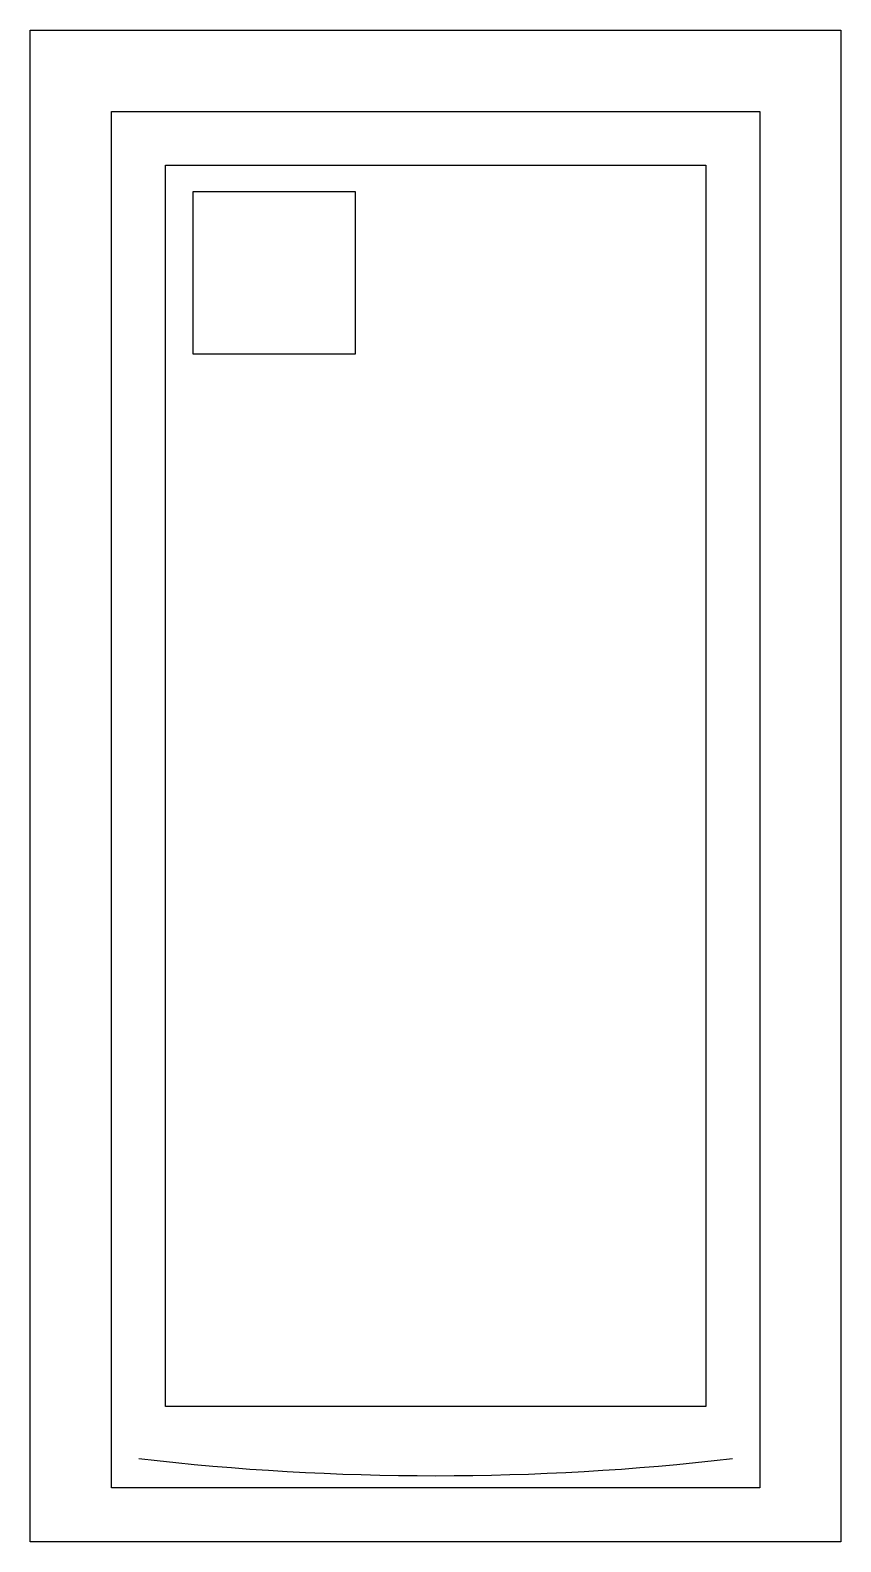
# Model space of a CAD drawing. Header units: inches. Extents: x 0 to 15, y 0 to 28.
import ezdxf

# ---------------------------------------------------------------- set-up
doc = ezdxf.new("R2010")
doc.units = ezdxf.units.IN
doc.header["$MEASUREMENT"] = 0
for name, color, linetype in [('INSIDE_CUT', 1, 'Continuous'), ('OUTSIDE_CUT', 7, 'Continuous'), ('POCKET_0.25', 5, 'Continuous'), ('PROFILE_EDGE_RAISED_PANEL_COVE', 6, 'Continuous'), ('VGROOVE_90_0.125', 3, 'Continuous')]:
    doc.layers.add(name, color=color, linetype=linetype)

msp = doc.modelspace()

# ---------------------------------------------------------------- linework, layer by layer
at = {"layer": 'INSIDE_CUT'}
for p, q in [((2.501971, 2.506356), (2.501971, 25.503792)), ((2.501971, 25.503792), (12.506157, 25.503792)), ((12.506157, 25.503792), (12.506157, 2.506356)), ((12.506157, 2.506356), (2.501971, 2.506356))]:
    msp.add_line(p, q, dxfattribs=at)
at = {"layer": 'OUTSIDE_CUT'}
for p, q in [((0, 28.003068), (15.004335, 28.003068)), ((0, 0), (0, 28.003068)), ((15.004335, 28.003068), (15.004335, 0)), ((15.004335, 0), (0, 0))]:
    msp.add_line(p, q, dxfattribs=at)
at = {"layer": 'POCKET_0.25'}
for p, q in [((3.013606, 25.017829), (6.017685, 25.017829)), ((3.013606, 22.000565), (3.013606, 25.017829)), ((6.017685, 25.017829), (6.017685, 22.000565)), ((6.017685, 22.000565), (3.013606, 22.000565))]:
    msp.add_line(p, q, dxfattribs=at)
at = {"layer": 'PROFILE_EDGE_RAISED_PANEL_COVE'}
for p, q in [((1.503098, 26.499499), (13.506382, 26.499499)), ((1.503098, 1.001675), (1.503098, 26.499499)), ((13.506382, 26.499499), (13.506382, 1.001675)), ((13.506382, 1.001675), (1.503098, 1.001675))]:
    msp.add_line(p, q, dxfattribs=at)
at = {"layer": 'VGROOVE_90_0.125'}
msp.add_arc((7.504576, 49.030693), 47.806441, 263.398691, 276.601309, dxfattribs=at)

doc.saveas('drawing.dxf')
